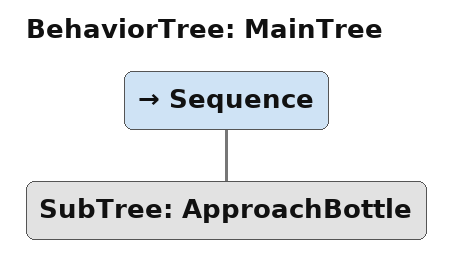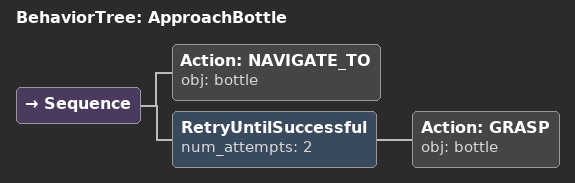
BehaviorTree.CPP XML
<root main_tree_to_execute="MainTree">
  <BehaviorTree ID="MainTree">
    <Sequence>
      <!-- Execute subtree ApproachBottle -->
      <SubTree ID="ApproachBottle" />
    </Sequence>
  </BehaviorTree>
  <!-- Subtree definition ApproachBottle -->
  <BehaviorTree ID="ApproachBottle">
    <Sequence>
      <!-- Navigate to bottle -->
      <Action ID="NAVIGATE_TO" obj="bottle" />
      <!-- Retry GRASP bottle up to 2 attempts -->
      <RetryUntilSuccessful num_attempts="2">
        <!-- Grasp bottle -->
        <Action ID="GRASP" obj="bottle" />
      </RetryUntilSuccessful>
    </Sequence>
  </BehaviorTree>
</root>
